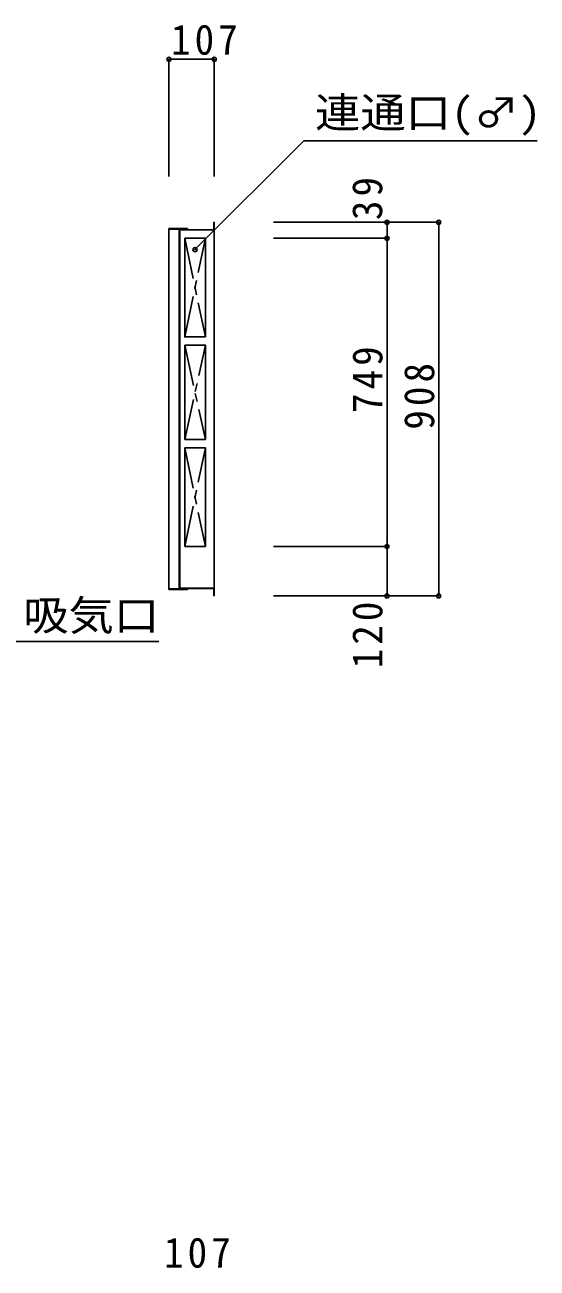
# Model space of a CAD drawing. Units: millimetres at full size, sheet at 1:20; details may follow other scales. Extents: x -3835 to 3448, y -4321 to 4350.
# Drawn here: x 2204 to 3448, y 613 to 3635 of the extents above; entities that cross this region are included whole.
import ezdxf
from ezdxf.enums import TextEntityAlignment as Align

# ---------------------------------------------------------------- set-up
doc = ezdxf.new("R2010")
doc.units = ezdxf.units.MM
doc.header["$LTSCALE"] = 20
doc.header["$PDMODE"] = 32
doc.header["$PDSIZE"] = 10
doc.linetypes.add('CHAIN1', pattern=[8, 5, -1, 1, -1])
doc.layers.add('0-0', color=7, linetype='Continuous')
doc.styles.add('ＭＳ ゴシック', font='')
doc.styles.get('ＭＳ ゴシック').set_extended_font_data('MS Gothic')

msp = doc.modelspace()

# ---------------------------------------------------------------- linework, layer by layer
at = {"layer": '0-0'}
for p, q in [((2554.22, 3551.4), (2664.22, 3551.4)), ((2554.22, 3551.4), (2554.22, 3266.67)), ((2664.22, 3551.4), (2664.22, 3266.67)), ((2617.32, 3088.75), (2882.01, 3353.43)), ((2882.01, 3353.43), (3448.37, 3353.43)), ((2664.22, 3155.24), (2663.22, 3155.24)), ((2663.22, 3155.24), (2663.22, 3137.24)), ((2663.72, 3155.24), (2663.72, 2247.24)), ((2664.22, 3155.24), (2664.22, 2247.24)), ((3209.5, 3155.24), (2807.85, 3155.24)), ((3083.86, 3155.24), (2807.85, 3155.24)), ((3083.86, 3155.24), (3083.86, 3116.24)), ((3209.5, 3155.24), (3209.5, 2247.24)), ((2554.22, 3139.74), (2554.22, 2262.74)), ((2554.22, 3139.74), (2599.22, 3139.74)), ((2554.22, 3138.24), (2599.22, 3138.24)), ((2579.22, 3138.24), (2579.22, 2264.24)), ((2579.22, 3137.24), (2663.72, 3137.24)), ((2580.22, 3137.24), (2580.22, 2265.24)), ((2580.72, 3136.74), (2663.72, 3136.74)), ((2592.72, 3116.24), (2642.72, 3116.24)), ((2599.22, 3139.74), (2599.22, 3138.24)), ((2642.72, 3116.24), (2642.72, 2876.57)), ((3083.86, 3116.24), (2807.85, 3116.24)), ((3083.86, 3116.24), (3083.86, 2367.24)), ((2592.72, 2856.57), (2592.72, 2626.9)), ((2592.72, 2626.9), (2642.72, 2626.9)), ((2592.72, 2606.9), (2592.72, 2367.24)), ((2592.72, 2367.24), (2642.72, 2367.24)), ((3083.86, 2367.24), (2807.85, 2367.24)), ((3083.86, 2367.24), (3083.86, 2247.24)), ((2554.22, 2264.24), (2599.22, 2264.24)), ((2554.22, 2262.74), (2599.22, 2262.74)), ((2579.22, 2265.24), (2663.72, 2265.24)), ((2599.22, 2264.24), (2599.22, 2262.74)), ((2663.22, 2265.24), (2663.22, 2247.24)), ((2664.22, 2247.24), (2663.22, 2247.24)), ((3209.5, 2247.24), (2807.85, 2247.24)), ((3083.86, 2247.24), (2807.85, 2247.24)), ((2179.36, 2136.54), (2529.35, 2136.54))]:
    msp.add_line(p, q, dxfattribs=at)
at = {"layer": '0-0', "linetype": 'CHAIN1'}
for p, q in [((2592.72, 3116.24), (2642.72, 2876.57)), ((2592.72, 2876.57), (2642.72, 3116.24)), ((2592.72, 2856.57), (2642.72, 2626.9)), ((2592.72, 2626.9), (2642.72, 2856.57)), ((2592.72, 2606.9), (2642.72, 2367.24)), ((2592.72, 2367.24), (2642.72, 2606.9))]:
    msp.add_line(p, q, dxfattribs=at)
at = {"layer": '0-0'}
for points in [[(2580.72, 3136.74), (2580.72, 2265.74), (2663.72, 2265.74)], [(2592.72, 3116.24), (2592.72, 2876.57), (2642.72, 2876.57)], [(2592.72, 2856.57), (2642.72, 2856.57), (2642.72, 2626.9)], [(2592.72, 2606.9), (2642.72, 2606.9), (2642.72, 2367.24)]]:
    msp.add_lwpolyline(points, dxfattribs=at)
for p in [(2554.22, 3551.4), (2664.22, 3551.4), (3083.86, 3155.24), (3209.5, 3155.24), (3083.86, 3116.24), (2617.32, 3088.75), (3083.86, 2367.24), (3083.86, 2247.24), (3209.5, 2247.24)]:
    msp.add_point(p, dxfattribs=at)

# ---------------------------------------------------------------- texts
at = {"layer": '0-0', "style": 'ＭＳ ゴシック', "width": 1.1}
for s, p in [('連通口(♂)', (2909.06, 3363.19)), ('吸気口', (2200.31, 2141.3))]:
    msp.add_text(s, height=73.31, dxfattribs=at).set_placement(p, align=Align.BOTTOM_LEFT)
at = {"layer": '0-0', "char_height": 73.31, "attachment_point": 7, "style": 'ＭＳ ゴシック'}
for insert in [(2559.22, 3561.4), (2542.22, 613.43)]:
    msp.add_mtext('\\T1.21;\\W0.95;107', dxfattribs=dict(at, insert=insert))
at = {"layer": '0-0', "char_height": 73.31, "attachment_point": 7, "rotation": 90, "style": 'ＭＳ ゴシック'}
for s, insert in [('\\T1.21;\\W0.95;39', (3073.3, 3160.57)), ('\\T1.21;\\W0.95;749', (3073.86, 2691.74)), ('\\T1.21;\\W0.95;908', (3199.5, 2651.24)), ('\\T1.21;\\W0.95;120', (3073.71, 2071.21))]:
    msp.add_mtext(s, dxfattribs=dict(at, insert=insert))

doc.saveas('drawing.dxf')
